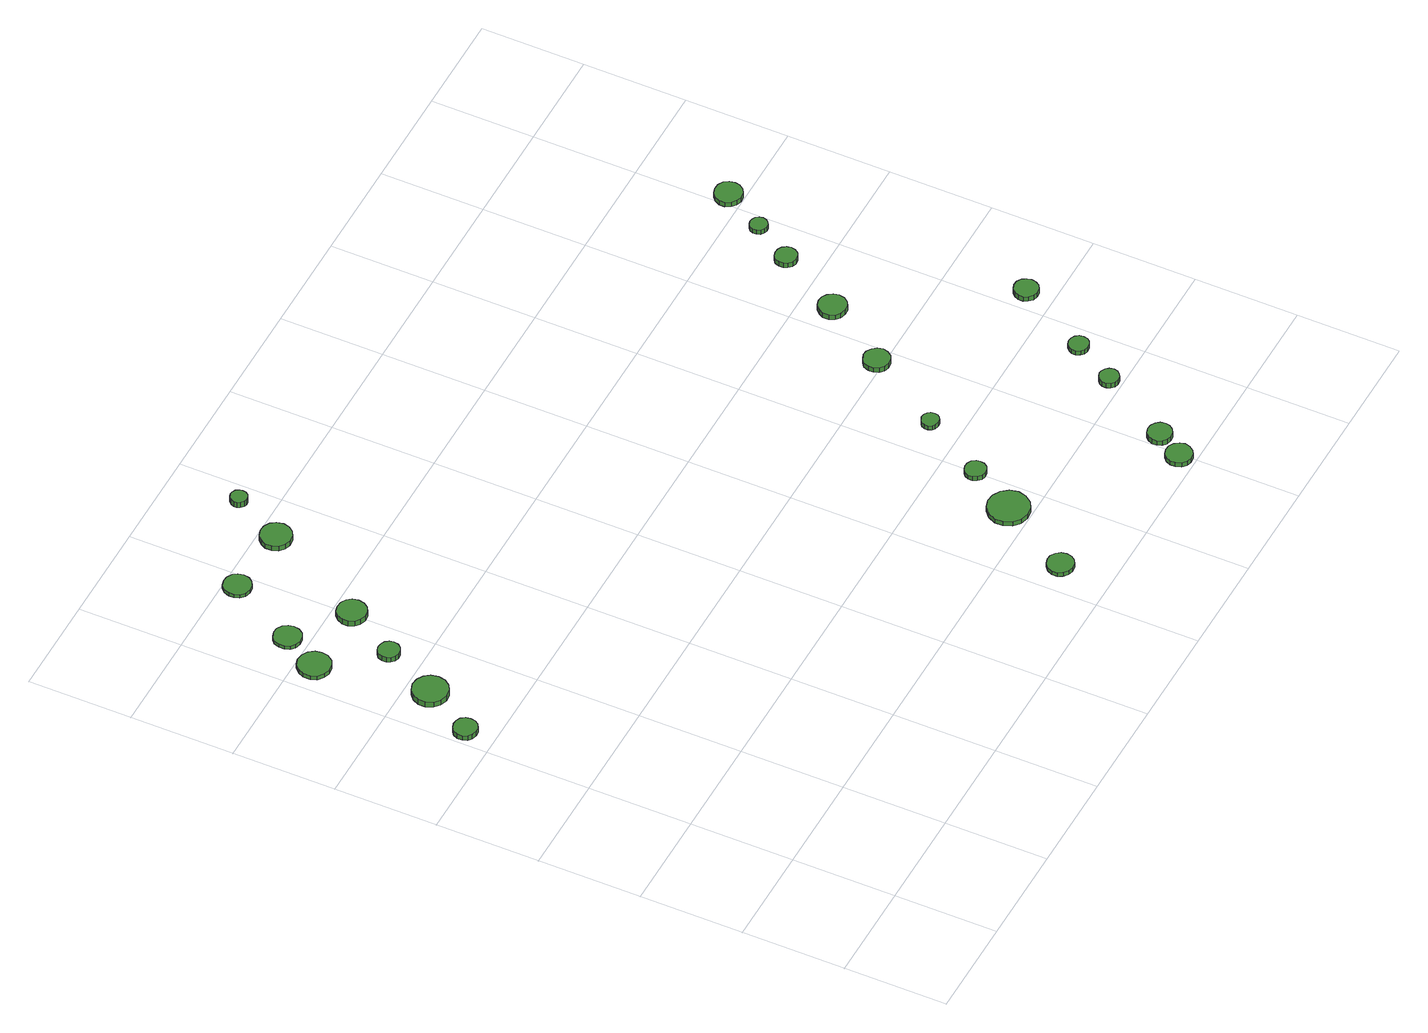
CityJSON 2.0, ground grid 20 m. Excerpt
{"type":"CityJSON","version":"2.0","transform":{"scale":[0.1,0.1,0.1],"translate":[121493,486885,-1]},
"CityObjects":{
"tree1":{"type":"SolitaryVegetationObject","attributes":{"function":"something"},"geometry":[{"type":"MultiSurface","lod":"1","boundaries":[[[0,1,2,3,4,5,6,7,8,9,10,11,12,13,14]],[[15,16,17,18,19,20,21,22,23,24,25,26,27,28,29]],[[0,29,28,1]],[[1,28,27,2]],[[2,27,26,3]],[[3,26,25,4]],[[4,25,24,5]],[[5,24,23,6]],[[6,23,22,7]],[[7,22,21,8]],[[8,21,20,9]],[[9,20,19,10]],[[10,19,18,11]],[[11,18,17,12]],[[12,17,16,13]],[[13,16,15,14]],[[14,15,29,0]]]}]},
"tree2":{"type":"SolitaryVegetationObject","attributes":{"function":"something"},"geometry":[{"type":"MultiSurface","lod":"1","boundaries":[[[30,31,32,33,34,35,36,37,38,39,40,41,42,43,44]],[[45,46,47,48,49,50,51,52,53,54,55,56,57,58,59]],[[30,59,58,31]],[[31,58,57,32]],[[32,57,56,33]],[[33,56,55,34]],[[34,55,54,35]],[[35,54,53,36]],[[36,53,52,37]],[[37,52,51,38]],[[38,51,50,39]],[[39,50,49,40]],[[40,49,48,41]],[[41,48,47,42]],[[42,47,46,43]],[[43,46,45,44]],[[44,45,59,30]]]}]},
"tree3":{"type":"SolitaryVegetationObject","attributes":{"function":"something"},"geometry":[{"type":"MultiSurface","lod":"1","boundaries":[[[60,61,62,63,64,65,66,67,68,69,70,71,72,73,74]],[[75,76,77,78,79,80,81,82,83,84,85,86,87,88,89]],[[60,89,88,61]],[[61,88,87,62]],[[62,87,86,63]],[[63,86,85,64]],[[64,85,84,65]],[[65,84,83,66]],[[66,83,82,67]],[[67,82,81,68]],[[68,81,80,69]],[[69,80,79,70]],[[70,79,78,71]],[[71,78,77,72]],[[72,77,76,73]],[[73,76,75,74]],[[74,75,89,60]]]}]},
"tree4":{"type":"SolitaryVegetationObject","attributes":{"function":"something"},"geometry":[{"type":"MultiSurface","lod":"1","boundaries":[[[90,91,92,93,94,95,96,97,98,99,100,101,102,103,104]],[[105,106,107,108,109,110,111,112,113,114,115,116,117,118,119]],[[90,119,118,91]],[[91,118,117,92]],[[92,117,116,93]],[[93,116,115,94]],[[94,115,114,95]],[[95,114,113,96]],[[96,113,112,97]],[[97,112,111,98]],[[98,111,110,99]],[[99,110,109,100]],[[100,109,108,101]],[[101,108,107,102]],[[102,107,106,103]],[[103,106,105,104]],[[104,105,119,90]]]}]},
"tree5":{"type":"SolitaryVegetationObject","attributes":{"function":"something"},"geometry":[{"type":"MultiSurface","lod":"1","boundaries":[[[120,121,122,123,124,125,126,127,128,129,130,131,132,133,134]],[[135,136,137,138,139,140,141,142,143,144,145,146,147,148,149]],[[120,149,148,121]],[[121,148,147,122]],[[122,147,146,123]],[[123,146,145,124]],[[124,145,144,125]],[[125,144,143,126]],[[126,143,142,127]],[[127,142,141,128]],[[128,141,140,129]],[[129,140,139,130]],[[130,139,138,131]],[[131,138,137,132]],[[132,137,136,133]],[[133,136,135,134]],[[134,135,149,120]]]}]},
"tree6":{"type":"SolitaryVegetationObject","attributes":{"function":"something"},"geometry":[{"type":"MultiSurface","lod":"1","boundaries":[[[150,151,152,153,154,155,156,157,158,159,160,161,162,163,164]],[[165,166,167,168,169,170,171,172,173,174,175,176,177,178,179]],[[150,179,178,151]],[[151,178,177,152]],[[152,177,176,153]],[[153,176,175,154]],[[154,175,174,155]],[[155,174,173,156]],[[156,173,172,157]],[[157,172,171,158]],[[158,171,170,159]],[[159,170,169,160]],[[160,169,168,161]],[[161,168,167,162]],[[162,167,166,163]],[[163,166,165,164]],[[164,165,179,150]]]}]},
"tree7":{"type":"SolitaryVegetationObject","attributes":{"function":"something"},"geometry":[{"type":"MultiSurface","lod":"1","boundaries":[[[180,181,182,183,184,185,186,187,188,189,190,191,192,193,194]],[[195,196,197,198,199,200,201,202,203,204,205,206,207,208,209]],[[180,209,208,181]],[[181,208,207,182]],[[182,207,206,183]],[[183,206,205,184]],[[184,205,204,185]],[[185,204,203,186]],[[186,203,202,187]],[[187,202,201,188]],[[188,201,200,189]],[[189,200,199,190]],[[190,199,198,191]],[[191,198,197,192]],[[192,197,196,193]],[[193,196,195,194]],[[194,195,209,180]]]}]},
"tree8":{"type":"SolitaryVegetationObject","attributes":{"function":"something"},"geometry":[{"type":"MultiSurface","lod":"1","boundaries":[[[210,211,212,213,214,215,216,217,218,219,220,221,222,223,224]],[[225,226,227,228,229,230,231,232,233,234,235,236,237,238,239]],[[210,239,238,211]],[[211,238,237,212]],[[212,237,236,213]],[[213,236,235,214]],[[214,235,234,215]],[[215,234,233,216]],[[216,233,232,217]],[[217,232,231,218]],[[218,231,230,219]],[[219,230,229,220]],[[220,229,228,221]],[[221,228,227,222]],[[222,227,226,223]],[[223,226,225,224]],[[224,225,239,210]]]}]},
"tree9":{"type":"SolitaryVegetationObject","attributes":{"function":"something"},"geometry":[{"type":"MultiSurface","lod":"1","boundaries":[[[240,241,242,243,244,245,246,247,248,249,250,251,252,253,254]],[[255,256,257,258,259,260,261,262,263,264,265,266,267,268,269]],[[240,269,268,241]],[[241,268,267,242]],[[242,267,266,243]],[[243,266,265,244]],[[244,265,264,245]],[[245,264,263,246]],[[246,263,262,247]],[[247,262,261,248]],[[248,261,260,249]],[[249,260,259,250]],[[250,259,258,251]],[[251,258,257,252]],[[252,257,256,253]],[[253,256,255,254]],[[254,255,269,240]]]}]},
"tree10":{"type":"SolitaryVegetationObject","attributes":{"function":"something"},"geometry":[{"type":"MultiSurface","lod":"1","boundaries":[[[270,271,272,273,274,275,276,277,278,279,280,281,282,283,284]],[[285,286,287,288,289,290,291,292,293,294,295,296,297,298,299]],[[270,299,298,271]],[[271,298,297,272]],[[272,297,296,273]],[[273,296,295,274]],[[274,295,294,275]],[[275,294,293,276]],[[276,293,292,277]],[[277,292,291,278]],[[278,291,290,279]],[[279,290,289,280]],[[280,289,288,281]],[[281,288,287,282]],[[282,287,286,283]],[[283,286,285,284]],[[284,285,299,270]]]}]},
"tree11":{"type":"SolitaryVegetationObject","attributes":{"function":"something"},"geometry":[{"type":"MultiSurface","lod":"1","boundaries":[[[300,301,302,303,304,305,306,307,308,309,310,311,312,313,314]],[[315,316,317,318,319,320,321,322,323,324,325,326,327,328,329]],[[300,329,328,301]],[[301,328,327,302]],[[302,327,326,303]],[[303,326,325,304]],[[304,325,324,305]],[[305,324,323,306]],[[306,323,322,307]],[[307,322,321,308]],[[308,321,320,309]],[[309,320,319,310]],[[310,319,318,311]],[[311,318,317,312]],[[312,317,316,313]],[[313,316,315,314]],[[314,315,329,300]]]}]},
"tree12":{"type":"SolitaryVegetationObject","attributes":{"function":"something"},"geometry":[{"type":"MultiSurface","lod":"1","boundaries":[[[330,331,332,333,334,335,336,337,338,339,340,341,342,343,344]],[[345,346,347,348,349,350,351,352,353,354,355,356,357,358,359]],[[330,359,358,331]],[[331,358,357,332]],[[332,357,356,333]],[[333,356,355,334]],[[334,355,354,335]],[[335,354,353,336]],[[336,353,352,337]],[[337,352,351,338]],[[338,351,350,339]],[[339,350,349,340]],[[340,349,348,341]],[[341,348,347,342]],[[342,347,346,343]],[[343,346,345,344]],[[344,345,359,330]]]}]},
"tree13":{"type":"SolitaryVegetationObject","attributes":{"function":"something"},"geometry":[{"type":"MultiSurface","lod":"1","boundaries":[[[360,361,362,363,364,365,366,367,368,369,370,371,372,373,374]],[[375,376,377,378,379,380,381,382,383,384,385,386,387,388,389]],[[360,389,388,361]],[[361,388,387,362]],[[362,387,386,363]],[[363,386,385,364]],[[364,385,384,365]],[[365,384,383,366]],[[366,383,382,367]],[[367,382,381,368]],[[368,381,380,369]],[[369,380,379,370]],[[370,379,378,371]],[[371,378,377,372]],[[372,377,376,373]],[[373,376,375,374]],[[374,375,389,360]]]}]},
"tree14":{"type":"SolitaryVegetationObject","attributes":{"function":"something"},"geometry":[{"type":"MultiSurface","lod":"1","boundaries":[[[390,391,392,393,394,395,396,397,398,399,400,401,402,403,404]],[[405,406,407,408,409,410,411,412,413,414,415,416,417,418,419]],[[390,419,418,391]],[[391,418,417,392]],[[392,417,416,393]],[[393,416,415,394]],[[394,415,414,395]],[[395,414,413,396]],[[396,413,412,397]],[[397,412,411,398]],[[398,411,410,399]],[[399,410,409,400]],[[400,409,408,401]],[[401,408,407,402]],[[402,407,406,403]],[[403,406,405,404]],[[404,405,419,390]]]}]},
"tree15":{"type":"SolitaryVegetationObject","attributes":{"function":"something"},"geometry":[{"type":"MultiSurface","lod":"1","boundaries":[[[420,421,422,423,424,425,426,427,428,429,430,431,432,433,434]],[[435,436,437,438,439,440,441,442,443,444,445,446,447,448,449]],[[420,449,448,421]],[[421,448,447,422]],[[422,447,446,423]],[[423,446,445,424]],[[424,445,444,425]],[[425,444,443,426]],[[426,443,442,427]],[[427,442,441,428]],[[428,441,440,429]],[[429,440,439,430]],[[430,439,438,431]],[[431,438,437,432]],[[432,437,436,433]],[[433,436,435,434]],[[434,435,449,420]]]}]},
"tree16":{"type":"SolitaryVegetationObject","attributes":{"function":"something"},"geometry":[{"type":"MultiSurface","lod":"1","boundaries":[[[450,451,452,453,454,455,456,457,458,459,460,461,462,463,464]],[[465,466,467,468,469,470,471,472,473,474,475,476,477,478,479]],[[450,479,478,451]],[[451,478,477,452]],[[452,477,476,453]],[[453,476,475,454]],[[454,475,474,455]],[[455,474,473,456]],[[456,473,472,457]],[[457,472,471,458]],[[458,471,470,459]],[[459,470,469,460]],[[460,469,468,461]],[[461,468,467,462]],[[462,467,466,463]],[[463,466,465,464]],[[464,465,479,450]]]}]},
"tree17":{"type":"SolitaryVegetationObject","attributes":{"function":"something"},"geometry":[{"type":"MultiSurface","lod":"1","boundaries":[[[480,481,482,483,484,485,486,487,488,489,490,491,492,493,494]],[[495,496,497,498,499,500,501,502,503,504,505,506,507,508,509]],[[480,509,508,481]],[[481,508,507,482]],[[482,507,506,483]],[[483,506,505,484]],[[484,505,504,485]],[[485,504,503,486]],[[486,503,502,487]],[[487,502,501,488]],[[488,501,500,489]],[[489,500,499,490]],[[490,499,498,491]],[[491,498,497,492]],[[492,497,496,493]],[[493,496,495,494]],[[494,495,509,480]]]}]},
"tree18":{"type":"SolitaryVegetationObject","attributes":{"function":"something"},"geometry":[{"type":"MultiSurface","lod":"1","boundaries":[[[510,511,512,513,514,515,516,517,518,519,520,521,522,523,524]],[[525,526,527,528,529,530,531,532,533,534,535,536,537,538,539]],[[510,539,538,511]],[[511,538,537,512]],[[512,537,536,513]],[[513,536,535,514]],[[514,535,534,515]],[[515,534,533,516]],[[516,533,532,517]],[[517,532,531,518]],[[518,531,530,519]],[[519,530,529,520]],[[520,529,528,521]],[[521,528,527,522]],[[522,527,526,523]],[[523,526,525,524]],[[524,525,539,510]]]}]},
"tree19":{"type":"SolitaryVegetationObject","attributes":{"function":"something"},"geometry":[{"type":"MultiSurface","lod":"1","boundaries":[[[540,541,542,543,544,545,546,547,548,549,550,551,552,553,554]],[[555,556,557,558,559,560,561,562,563,564,565,566,567,568,569]],[[540,569,568,541]],[[541,568,567,542]],[[542,567,566,543]],[[543,566,565,544]],[[544,565,564,545]],[[545,564,563,546]],[[546,563,562,547]],[[547,562,561,548]],[[548,561,560,549]],[[549,560,559,550]],[[550,559,558,551]],[[551,558,557,552]],[[552,557,556,553]],[[553,556,555,554]],[[554,555,569,540]]]}]},
"tree20":{"type":"SolitaryVegetationObject","attributes":{"function":"something"},"geometry":[{"type":"MultiSurface","lod":"1","boundaries":[[[570,571,572,573,574,575,576,577,578,579,580,581,582,583,584]],[[585,586,587,588,589,590,591,592,593,594,595,596,597,598,599]],[[570,599,598,571]],[[571,598,597,572]],[[572,597,596,573]],[[573,596,595,574]],[[574,595,594,575]],[[575,594,593,576]],[[576,593,592,577]],[[577,592,591,578]],[[578,591,590,579]],[[579,590,589,580]],[[580,589,588,581]],[[581,588,587,582]],[[582,587,586,583]],[[583,586,585,584]],[[584,585,599,570]]]}]},
"tree21":{"type":"SolitaryVegetationObject","attributes":{"function":"something"},"geometry":[{"type":"MultiSurface","lod":"1","boundaries":[[[600,601,602,603,604,605,606,607,608,609,610,611,612,613,614]],[[615,616,617,618,619,620,621,622,623,624,625,626,627,628,629]],[[600,629,628,601]],[[601,628,627,602]],[[602,627,626,603]],[[603,626,625,604]],[[604,625,624,605]],[[605,624,623,606]],[[606,623,622,607]],[[607,622,621,608]],[[608,621,620,609]],[[609,620,619,610]],[[610,619,618,611]],[[611,618,617,612]],[[612,617,616,613]],[[613,616,615,614]],[[614,615,629,600]]]}]},
"tree22":{"type":"SolitaryVegetationObject","attributes":{"function":"something"},"geometry":[{"type":"MultiSurface","lod":"1","boundaries":[[[630,631,632,633,634,635,636,637,638,639,640,641,642,643,644]],[[645,646,647,648,649,650,651,652,653,654,655,656,657,658,659]],[[630,659,658,631]],[[631,658,657,632]],[[632,657,656,633]],[[633,656,655,634]],[[634,655,654,635]],[[635,654,653,636]],[[636,653,652,637]],[[637,652,651,638]],[[638,651,650,639]],[[639,650,649,640]],[[640,649,648,641]],[[641,648,647,642]],[[642,647,646,643]],[[643,646,645,644]],[[644,645,659,630]]]}]},
"tree23":{"type":"SolitaryVegetationObject","attributes":{"function":"something"},"geometry":[{"type":"MultiSurface","lod":"1","boundaries":[[[660,661,662,663,664,665,666,667,668,669,670,671,672,673,674]],[[675,676,677,678,679,680,681,682,683,684,685,686,687,688,689]],[[660,689,688,661]],[[661,688,687,662]],[[662,687,686,663]],[[663,686,685,664]],[[664,685,684,665]],[[665,684,683,666]],[[666,683,682,667]],[[667,682,681,668]],[[668,681,680,669]],[[669,680,679,670]],[[670,679,678,671]],[[671,678,677,672]],[[672,677,676,673]],[[673,676,675,674]],[[674,675,689,660]]]}]}
},
"vertices":[
[54,858,17],[52,867,17],[47,875,17],[38,879,17],[29,880,17],[20,877,17],[13,871,17],[9,862,17],[9,853,17],[13,844,17],[20,838,17],[29,835,17],[38,836,17],[47,841,17],[52,848,17],[52,848,6],[47,841,6],[38,836,6],[29,835,6],[20,838,6],[13,844,6],[9,853,6],[9,862,6],[13,871,6],[20,877,6],[29,880,6],[38,879,6],[47,875,6],[52,867,6],[54,858,6],
[121,954,18],[118,968,18],[110,979,18],[98,986,18],[84,988,18],[70,983,18],[60,974,18],[54,961,18],[54,947,18],[60,934,18],[70,925,18],[84,920,18],[98,922,18],[110,929,18],[118,940,18],[118,940,6],[110,929,6],[98,922,6],[84,920,6],[70,925,6],[60,934,6],[54,947,6],[54,961,6],[60,974,6],[70,983,6],[84,988,6],[98,986,6],[110,979,6],[118,968,6],[121,954,6],
[86,1166,15],[84,1178,15],[76,1189,15],[65,1195,15],[52,1197,15],[40,1193,15],[30,1184,15],[25,1172,15],[25,1159,15],[30,1147,15],[40,1139,15],[52,1135,15],[65,1136,15],[76,1142,15],[84,1153,15],[84,1153,6],[76,1142,6],[65,1136,6],[52,1135,6],[40,1139,6],[30,1147,6],[25,1159,6],[25,1172,6],[30,1184,6],[40,1193,6],[52,1197,6],[65,1195,6],[76,1189,6],[84,1178,6],[86,1166,6],
[164,1063,17],[162,1071,17],[157,1078,17],[149,1082,17],[141,1083,17],[133,1081,17],[126,1075,17],[123,1067,17],[123,1058,17],[126,1051,17],[133,1045,17],[141,1042,17],[149,1043,17],[157,1047,17],[162,1054,17],[162,1054,6],[157,1047,6],[149,1043,6],[141,1042,6],[133,1045,6],[126,1051,6],[123,1058,6],[123,1067,6],[126,1075,6],[133,1081,6],[141,1083,6],[149,1082,6],[157,1078,6],[162,1071,6],[164,1063,6],
[123,1239,14],[121,1249,14],[115,1258,14],[105,1264,14],[95,1265,14],[84,1261,14],[76,1254,14],[72,1244,14],[72,1233,14],[76,1223,14],[84,1216,14],[95,1213,14],[105,1214,14],[115,1219,14],[121,1228,14],[121,1228,6],[115,1219,6],[105,1214,6],[95,1213,6],[84,1216,6],[76,1223,6],[72,1233,6],[72,1244,6],[76,1254,6],[84,1261,6],[95,1265,6],[105,1264,6],[115,1258,6],[121,1249,6],[123,1239,6],
[228,1164,18],[226,1175,18],[219,1184,18],[209,1190,18],[197,1191,18],[186,1188,18],[178,1180,18],[173,1169,18],[173,1158,18],[178,1147,18],[186,1140,18],[197,1136,18],[209,1137,18],[219,1143,18],[226,1152,18],[226,1152,6],[219,1143,6],[209,1137,6],[197,1136,6],[186,1140,6],[178,1147,6],[173,1158,6],[173,1169,6],[178,1180,6],[186,1188,6],[197,1191,6],[209,1190,6],[219,1184,6],[226,1175,6],[228,1164,6],
[198,1374,14],[196,1385,14],[190,1393,14],[180,1399,14],[170,1400,14],[159,1397,14],[151,1389,14],[147,1379,14],[147,1369,14],[151,1359,14],[159,1351,14],[170,1348,14],[180,1349,14],[190,1355,14],[196,1363,14],[196,1363,6],[190,1355,6],[180,1349,6],[170,1348,6],[159,1351,6],[151,1359,6],[147,1369,6],[147,1379,6],[151,1389,6],[159,1397,6],[170,1400,6],[180,1399,6],[190,1393,6],[196,1385,6],[198,1374,6],
[340,1366,17],[337,1379,17],[330,1389,17],[319,1395,17],[307,1396,17],[295,1392,17],[286,1384,17],[281,1373,17],[281,1360,17],[286,1349,17],[295,1341,17],[307,1337,17],[319,1338,17],[330,1344,17],[337,1354,17],[337,1354,6],[330,1344,6],[319,1338,6],[307,1337,6],[295,1341,6],[286,1349,6],[281,1360,6],[281,1373,6],[286,1384,6],[295,1392,6],[307,1396,6],[319,1395,6],[330,1389,6],[337,1379,6],[340,1366,6],
[378,1465,21],[377,1471,21],[373,1477,21],[367,1480,21],[361,1481,21],[355,1479,21],[350,1474,21],[347,1468,21],[347,1462,21],[350,1456,21],[355,1451,21],[361,1449,21],[367,1450,21],[373,1453,21],[377,1459,21],[377,1459,8],[373,1453,8],[367,1450,8],[361,1449,8],[355,1451,8],[350,1456,8],[347,1462,8],[347,1468,8],[350,1474,8],[355,1479,8],[361,1481,8],[367,1480,8],[373,1477,8],[377,1471,8],[378,1465,8],
[884,99,16],[882,109,16],[876,117,16],[867,123,16],[857,124,16],[847,121,16],[839,114,16],[834,104,16],[834,93,16],[839,84,16],[847,77,16],[857,74,16],[867,75,16],[876,80,16],[882,88,16],[882,88,7],[876,80,7],[867,75,7],[857,74,7],[847,77,7],[839,84,7],[834,93,7],[834,104,7],[839,114,7],[847,121,7],[857,124,7],[867,123,7],[876,117,7],[882,109,7],[884,99,7],
[984,243,16],[980,259,16],[970,272,16],[956,280,16],[940,282,16],[924,277,16],[912,266,16],[905,251,16],[905,235,16],[912,219,16],[924,208,16],[940,203,16],[956,205,16],[970,213,16],[980,227,16],[980,227,6],[970,213,6],[956,205,6],[940,203,6],[924,208,6],[912,219,6],[905,235,6],[905,251,6],[912,266,6],[924,277,6],[940,282,6],[956,280,6],[970,272,6],[980,259,6],[984,243,6],
[1021,336,16],[1020,344,16],[1015,351,16],[1007,355,16],[999,356,16],[991,353,16],[985,348,16],[981,340,16],[981,332,16],[985,324,16],[991,318,16],[999,316,16],[1007,317,16],[1015,321,16],[1020,328,16],[1020,328,6],[1015,321,6],[1007,317,6],[999,316,6],[991,318,6],[985,324,6],[981,332,6],[981,340,6],[985,348,6],[991,353,6],[999,356,6],[1007,355,6],[1015,351,6],[1020,344,6],[1021,336,6],
[1220,32,16],[1217,42,16],[1211,51,16],[1202,56,16],[1192,57,16],[1182,54,16],[1174,47,16],[1170,37,16],[1170,27,16],[1174,17,16],[1182,10,16],[1192,7,16],[1202,8,16],[1211,13,16],[1217,22,16],[1217,22,6],[1211,13,6],[1202,8,6],[1192,7,6],[1182,10,6],[1174,17,6],[1170,27,6],[1170,37,6],[1174,47,6],[1182,54,6],[1192,57,6],[1202,56,6],[1211,51,6],[1217,42,6],[1220,32,6],
[1092,461,16],[1091,468,16],[1087,473,16],[1081,477,16],[1074,478,16],[1067,475,16],[1062,471,16],[1059,465,16],[1059,458,16],[1062,451,16],[1067,447,16],[1074,445,16],[1081,445,16],[1087,449,16],[1091,454,16],[1091,454,6],[1087,449,6],[1081,445,6],[1074,445,6],[1067,447,6],[1062,451,6],[1059,458,6],[1059,465,6],[1062,471,6],[1067,475,6],[1074,478,6],[1081,477,6],[1087,473,6],[1091,468,6],[1092,461,6],
[1249,85,17],[1247,95,17],[1241,102,17],[1233,107,17],[1223,108,17],[1214,105,17],[1207,99,17],[1203,90,17],[1203,80,17],[1207,71,17],[1214,65,17],[1223,62,17],[1233,63,17],[1241,68,17],[1247,76,17],[1247,76,6],[1241,68,6],[1233,63,6],[1223,62,6],[1214,65,6],[1207,71,6],[1203,80,6],[1203,90,6],[1207,99,6],[1214,105,6],[1223,108,6],[1233,107,6],[1241,102,6],[1247,95,6],[1249,85,6],
[1194,612,17],[1191,622,17],[1185,630,17],[1176,636,17],[1166,637,17],[1156,633,17],[1148,627,17],[1144,617,17],[1144,607,17],[1148,597,17],[1156,590,17],[1166,587,17],[1176,588,17],[1185,593,17],[1191,602,17],[1191,602,6],[1185,593,6],[1176,588,6],[1166,587,6],[1156,590,6],[1148,597,6],[1144,607,6],[1144,617,6],[1148,627,6],[1156,633,6],[1166,637,6],[1176,636,6],[1185,630,6],[1191,622,6],[1194,612,6],
[1329,226,17],[1327,234,17],[1322,240,17],[1315,244,17],[1308,245,17],[1300,242,17],[1294,237,17],[1291,230,17],[1291,222,17],[1294,215,17],[1300,209,17],[1308,207,17],[1315,208,17],[1322,212,17],[1327,218,17],[1327,218,6],[1322,212,6],[1315,208,6],[1308,207,6],[1300,209,6],[1294,215,6],[1291,222,6],[1291,230,6],[1294,237,6],[1300,242,6],[1308,245,6],[1315,244,6],[1322,240,6],[1327,234,6],[1329,226,6],
[1378,310,16],[1377,318,16],[1372,324,16],[1365,328,16],[1357,329,16],[1349,327,16],[1344,321,16],[1340,314,16],[1340,306,16],[1344,299,16],[1349,293,16],[1357,291,16],[1365,292,16],[1372,296,16],[1377,302,16],[1377,302,6],[1372,296,6],[1365,292,6],[1357,291,6],[1349,293,6],[1344,299,6],[1340,306,6],[1340,314,6],[1344,321,6],[1349,327,6],[1357,329,6],[1365,328,6],[1372,324,6],[1377,318,6],[1378,310,6],
[1279,740,17],[1277,751,17],[1270,760,17],[1261,766,17],[1250,767,17],[1239,764,17],[1231,756,17],[1226,746,17],[1226,735,17],[1231,724,17],[1239,717,17],[1250,714,17],[1261,715,17],[1270,720,17],[1277,729,17],[1277,729,6],[1270,720,6],[1261,715,6],[1250,714,6],[1239,717,6],[1231,724,6],[1226,735,6],[1226,746,6],[1231,756,6],[1239,764,6],[1250,767,6],[1261,766,6],[1270,760,6],[1277,751,6],[1279,740,6],
[1463,453,17],[1461,462,17],[1456,470,17],[1448,475,17],[1438,476,17],[1429,473,17],[1422,467,17],[1418,458,17],[1418,448,17],[1422,440,17],[1429,433,17],[1438,430,17],[1448,431,17],[1456,436,17],[1461,444,17],[1461,444,6],[1456,436,6],[1448,431,6],[1438,430,6],[1429,433,6],[1422,440,6],[1418,448,6],[1418,458,6],[1422,467,6],[1429,473,6],[1438,476,6],[1448,475,6],[1456,470,6],[1461,462,6],[1463,453,6],
[1347,868,17],[1345,876,17],[1340,883,17],[1333,887,17],[1324,888,17],[1316,886,17],[1309,880,17],[1306,872,17],[1306,863,17],[1309,856,17],[1316,850,17],[1324,847,17],[1333,848,17],[1340,852,17],[1345,859,17],[1345,859,6],[1340,852,6],[1333,848,6],[1324,847,6],[1316,850,6],[1309,856,6],[1306,863,6],[1306,872,6],[1309,880,6],[1316,886,6],[1324,888,6],[1333,887,6],[1340,883,6],[1345,876,6],[1347,868,6],
[1392,945,16],[1390,952,16],[1386,958,16],[1380,961,16],[1373,962,16],[1367,960,16],[1361,955,16],[1359,949,16],[1359,942,16],[1361,935,16],[1367,931,16],[1373,929,16],[1380,929,16],[1386,933,16],[1390,938,16],[1390,938,6],[1386,933,6],[1380,929,6],[1373,929,6],[1367,931,6],[1361,935,6],[1359,942,6],[1359,949,6],[1361,955,6],[1367,960,6],[1373,962,6],[1380,961,6],[1386,958,6],[1390,952,6],[1392,945,6],
[1447,1027,17],[1445,1038,17],[1439,1047,17],[1429,1052,17],[1418,1053,17],[1408,1050,17],[1400,1043,17],[1395,1033,17],[1395,1022,17],[1400,1012,17],[1408,1005,17],[1418,1001,17],[1429,1002,17],[1439,1008,17],[1445,1017,17],[1445,1017,6],[1439,1008,6],[1429,1002,6],[1418,1001,6],[1408,1005,6],[1400,1012,6],[1395,1022,6],[1395,1033,6],[1400,1043,6],[1408,1050,6],[1418,1053,6],[1429,1052,6],[1439,1047,6],[1445,1038,6],[1447,1027,6]
]}
